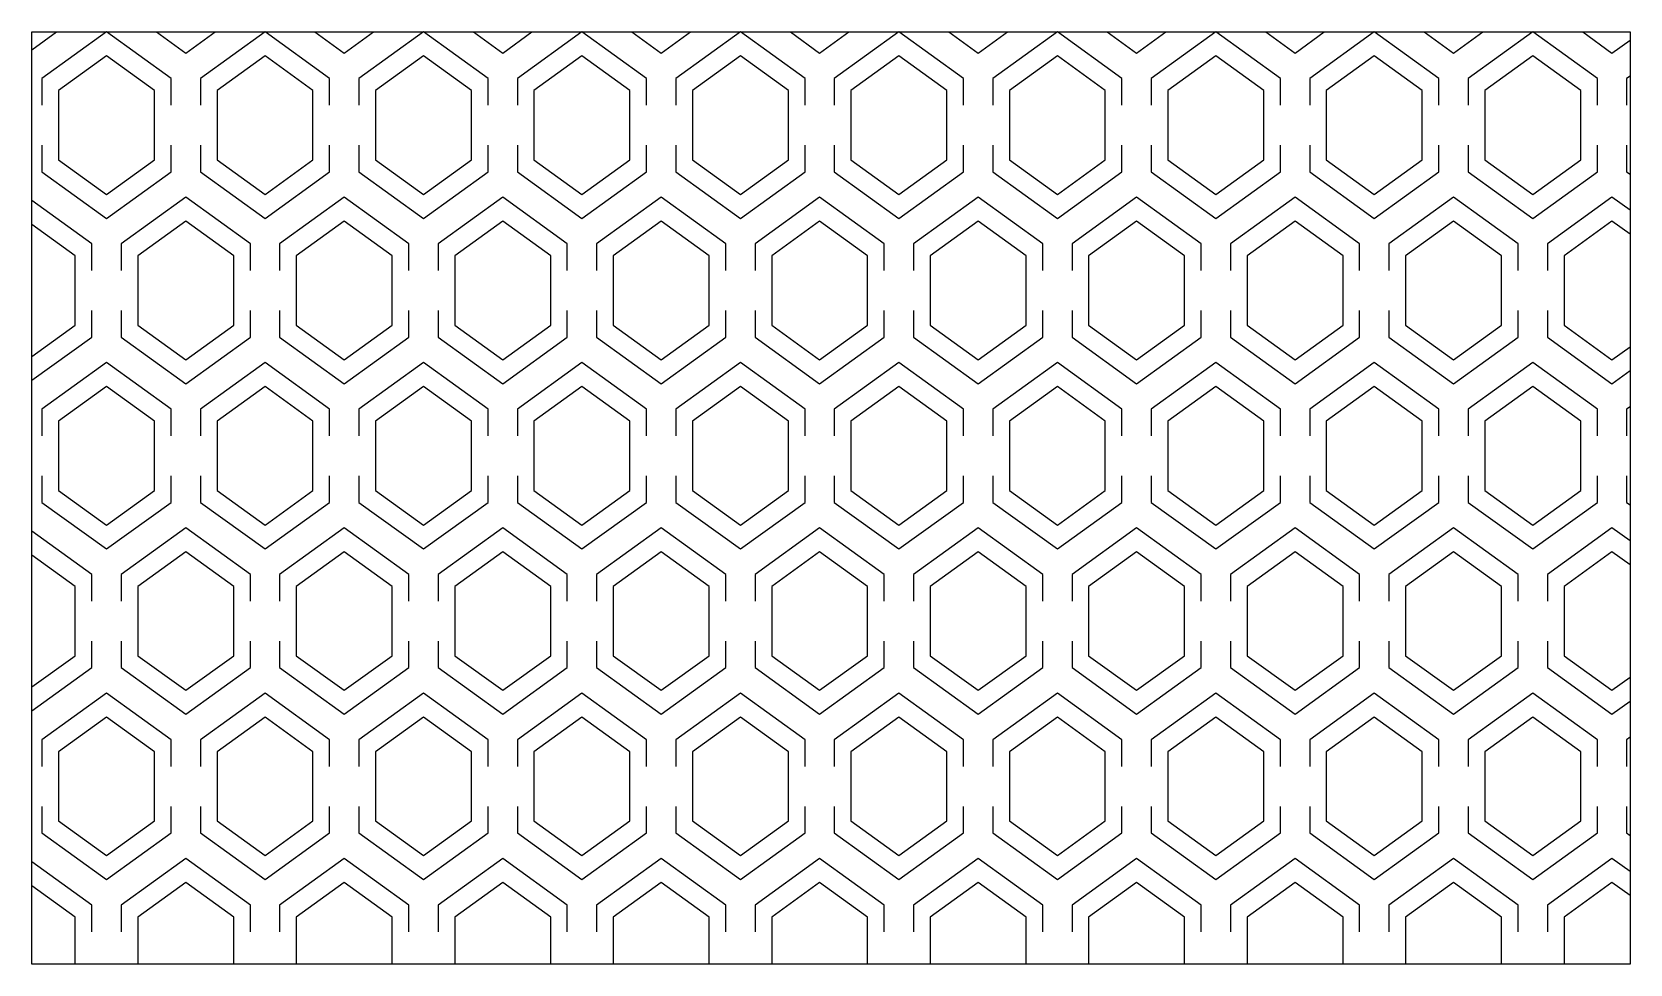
# Model space of a CAD drawing. Header units: millimetres. Extents: x 0 to 120, y 0 to 70.
import ezdxf

# ---------------------------------------------------------------- set-up
doc = ezdxf.new("R2010")
doc.units = ezdxf.units.MM
doc.layers.add('CUT', color=1, linetype='CONTINUOUS')

msp = doc.modelspace()

# ---------------------------------------------------------------- linework, layer by layer
at = {"layer": 'CUT'}
for p, q in [((0, 68.6664), (1.8479, 70)), ((118.6451, 45.386), (120, 46.3638)), ((118.6451, 20.558), (120, 21.5358))]:
    msp.add_line(p, q, dxfattribs=at)
for points in [[(0, 70), (120, 70), (120, 0), (0, 0), (0, 70)], [(10.4497, 64.5), (10.4497, 66.5), (5.6, 70), (0.7503, 66.5), (0.7503, 64.5)], [(9.3521, 70), (11.5497, 68.414), (13.7474, 70)], [(22.3492, 64.5), (22.3492, 66.5), (17.4995, 70), (12.6497, 66.5), (12.6497, 64.5)], [(21.2516, 70), (23.4492, 68.414), (25.6469, 70)], [(34.2487, 64.5), (34.2487, 66.5), (29.399, 70), (24.5492, 66.5), (24.5492, 64.5)], [(33.1511, 70), (35.3487, 68.414), (37.5463, 70)], [(46.1482, 64.5), (46.1482, 66.5), (41.2985, 70), (36.4487, 66.5), (36.4487, 64.5)], [(45.0506, 70), (47.2482, 68.414), (49.4458, 70)], [(58.0477, 64.5), (58.0477, 66.5), (53.1979, 70), (48.3482, 66.5), (48.3482, 64.5)], [(56.9501, 70), (59.1477, 68.414), (61.3453, 70)], [(69.9472, 64.5), (69.9472, 66.5), (65.0974, 70), (60.2477, 66.5), (60.2477, 64.5)], [(68.8495, 70), (71.0472, 68.414), (73.2448, 70)], [(81.8466, 64.5), (81.8466, 66.5), (76.9969, 70), (72.1472, 66.5), (72.1472, 64.5)], [(80.749, 70), (82.9466, 68.414), (85.1443, 70)], [(93.7461, 64.5), (93.7461, 66.5), (88.8964, 70), (84.0466, 66.5), (84.0466, 64.5)], [(92.6485, 70), (94.8461, 68.414), (97.0438, 70)], [(105.6456, 64.5), (105.6456, 66.5), (100.7959, 70), (95.9461, 66.5), (95.9461, 64.5)], [(104.548, 70), (106.7456, 68.414), (108.9432, 70)], [(117.5451, 64.5), (117.5451, 66.5), (112.6954, 70), (107.8456, 66.5), (107.8456, 64.5)], [(116.4475, 70), (118.6451, 68.414), (120, 69.3918)], [(5.6, 57.8), (9.2027, 60.4), (9.2027, 65.6), (5.6, 68.2), (1.9973, 65.6), (1.9973, 60.4), (5.6, 57.8)], [(17.4995, 57.8), (21.1022, 60.4), (21.1022, 65.6), (17.4995, 68.2), (13.8968, 65.6), (13.8968, 60.4), (17.4995, 57.8)], [(29.399, 57.8), (33.0016, 60.4), (33.0016, 65.6), (29.399, 68.2), (25.7963, 65.6), (25.7963, 60.4), (29.399, 57.8)], [(41.2985, 57.8), (44.9011, 60.4), (44.9011, 65.6), (41.2985, 68.2), (37.6958, 65.6), (37.6958, 60.4), (41.2985, 57.8)], [(53.1979, 57.8), (56.8006, 60.4), (56.8006, 65.6), (53.1979, 68.2), (49.5953, 65.6), (49.5953, 60.4), (53.1979, 57.8)], [(65.0974, 57.8), (68.7001, 60.4), (68.7001, 65.6), (65.0974, 68.2), (61.4948, 65.6), (61.4948, 60.4), (65.0974, 57.8)], [(76.9969, 57.8), (80.5996, 60.4), (80.5996, 65.6), (76.9969, 68.2), (73.3942, 65.6), (73.3942, 60.4), (76.9969, 57.8)], [(88.8964, 57.8), (92.4991, 60.4), (92.4991, 65.6), (88.8964, 68.2), (85.2937, 65.6), (85.2937, 60.4), (88.8964, 57.8)], [(100.7959, 57.8), (104.3985, 60.4), (104.3985, 65.6), (100.7959, 68.2), (97.1932, 65.6), (97.1932, 60.4), (100.7959, 57.8)], [(112.6954, 57.8), (116.298, 60.4), (116.298, 65.6), (112.6954, 68.2), (109.0927, 65.6), (109.0927, 60.4), (112.6954, 57.8)], [(120, 66.684), (119.7451, 66.5), (119.7451, 64.5)], [(0.7503, 61.5), (0.7503, 59.5), (5.6, 56), (10.4497, 59.5), (10.4497, 61.5)], [(12.6497, 61.5), (12.6497, 59.5), (17.4995, 56), (22.3492, 59.5), (22.3492, 61.5)], [(24.5492, 61.5), (24.5492, 59.5), (29.399, 56), (34.2487, 59.5), (34.2487, 61.5)], [(36.4487, 61.5), (36.4487, 59.5), (41.2985, 56), (46.1482, 59.5), (46.1482, 61.5)], [(48.3482, 61.5), (48.3482, 59.5), (53.1979, 56), (58.0477, 59.5), (58.0477, 61.5)], [(60.2477, 61.5), (60.2477, 59.5), (65.0974, 56), (69.9472, 59.5), (69.9472, 61.5)], [(72.1472, 61.5), (72.1472, 59.5), (76.9969, 56), (81.8466, 59.5), (81.8466, 61.5)], [(84.0466, 61.5), (84.0466, 59.5), (88.8964, 56), (93.7461, 59.5), (93.7461, 61.5)], [(95.9461, 61.5), (95.9461, 59.5), (100.7959, 56), (105.6456, 59.5), (105.6456, 61.5)], [(107.8456, 61.5), (107.8456, 59.5), (112.6954, 56), (117.5451, 59.5), (117.5451, 61.5)], [(119.7451, 61.5), (119.7451, 59.5), (120, 59.316)], [(4.5, 52.086), (4.5, 54.086), (0, 57.3336)], [(16.3995, 52.086), (16.3995, 54.086), (11.5497, 57.586), (6.7, 54.086), (6.7, 52.086)], [(28.299, 52.086), (28.299, 54.086), (23.4492, 57.586), (18.5995, 54.086), (18.5995, 52.086)], [(40.1985, 52.086), (40.1985, 54.086), (35.3487, 57.586), (30.499, 54.086), (30.499, 52.086)], [(52.0979, 52.086), (52.0979, 54.086), (47.2482, 57.586), (42.3985, 54.086), (42.3985, 52.086)], [(63.9974, 52.086), (63.9974, 54.086), (59.1477, 57.586), (54.2979, 54.086), (54.2979, 52.086)], [(75.8969, 52.086), (75.8969, 54.086), (71.0472, 57.586), (66.1974, 54.086), (66.1974, 52.086)], [(87.7964, 52.086), (87.7964, 54.086), (82.9466, 57.586), (78.0969, 54.086), (78.0969, 52.086)], [(99.6959, 52.086), (99.6959, 54.086), (94.8461, 57.586), (89.9964, 54.086), (89.9964, 52.086)], [(111.5954, 52.086), (111.5954, 54.086), (106.7456, 57.586), (101.8959, 54.086), (101.8959, 52.086)], [(120, 56.6082), (118.6451, 57.586), (113.7954, 54.086), (113.7954, 52.086)], [(0, 45.6384), (3.2529, 47.986), (3.2529, 53.186), (0, 55.5336)], [(11.5497, 45.386), (15.1524, 47.986), (15.1524, 53.186), (11.5497, 55.786), (7.9471, 53.186), (7.9471, 47.986), (11.5497, 45.386)], [(23.4492, 45.386), (27.0519, 47.986), (27.0519, 53.186), (23.4492, 55.786), (19.8466, 53.186), (19.8466, 47.986), (23.4492, 45.386)], [(35.3487, 45.386), (38.9514, 47.986), (38.9514, 53.186), (35.3487, 55.786), (31.746, 53.186), (31.746, 47.986), (35.3487, 45.386)], [(47.2482, 45.386), (50.8509, 47.986), (50.8509, 53.186), (47.2482, 55.786), (43.6455, 53.186), (43.6455, 47.986), (47.2482, 45.386)], [(59.1477, 45.386), (62.7503, 47.986), (62.7503, 53.186), (59.1477, 55.786), (55.545, 53.186), (55.545, 47.986), (59.1477, 45.386)], [(71.0472, 45.386), (74.6498, 47.986), (74.6498, 53.186), (71.0472, 55.786), (67.4445, 53.186), (67.4445, 47.986), (71.0472, 45.386)], [(82.9466, 45.386), (86.5493, 47.986), (86.5493, 53.186), (82.9466, 55.786), (79.344, 53.186), (79.344, 47.986), (82.9466, 45.386)], [(94.8461, 45.386), (98.4488, 47.986), (98.4488, 53.186), (94.8461, 55.786), (91.2435, 53.186), (91.2435, 47.986), (94.8461, 45.386)], [(106.7456, 45.386), (110.3483, 47.986), (110.3483, 53.186), (106.7456, 55.786), (103.143, 53.186), (103.143, 47.986), (106.7456, 45.386)], [(120, 54.8082), (118.6451, 55.786), (115.0424, 53.186), (115.0424, 47.986), (118.6451, 45.386)], [(0, 43.8384), (4.5, 47.086), (4.5, 49.086)], [(6.7, 49.086), (6.7, 47.086), (11.5497, 43.586), (16.3995, 47.086), (16.3995, 49.086)], [(18.5995, 49.086), (18.5995, 47.086), (23.4492, 43.586), (28.299, 47.086), (28.299, 49.086)], [(30.499, 49.086), (30.499, 47.086), (35.3487, 43.586), (40.1985, 47.086), (40.1985, 49.086)], [(42.3985, 49.086), (42.3985, 47.086), (47.2482, 43.586), (52.0979, 47.086), (52.0979, 49.086)], [(54.2979, 49.086), (54.2979, 47.086), (59.1477, 43.586), (63.9974, 47.086), (63.9974, 49.086)], [(66.1974, 49.086), (66.1974, 47.086), (71.0472, 43.586), (75.8969, 47.086), (75.8969, 49.086)], [(78.0969, 49.086), (78.0969, 47.086), (82.9466, 43.586), (87.7964, 47.086), (87.7964, 49.086)], [(89.9964, 49.086), (89.9964, 47.086), (94.8461, 43.586), (99.6959, 47.086), (99.6959, 49.086)], [(101.8959, 49.086), (101.8959, 47.086), (106.7456, 43.586), (111.5954, 47.086), (111.5954, 49.086)], [(113.7954, 49.086), (113.7954, 47.086), (118.6451, 43.586), (120, 44.5638)], [(10.4497, 39.672), (10.4497, 41.672), (5.6, 45.172), (0.7503, 41.672), (0.7503, 39.672)], [(22.3492, 39.672), (22.3492, 41.672), (17.4995, 45.172), (12.6497, 41.672), (12.6497, 39.672)], [(34.2487, 39.672), (34.2487, 41.672), (29.399, 45.172), (24.5492, 41.672), (24.5492, 39.672)], [(46.1482, 39.672), (46.1482, 41.672), (41.2985, 45.172), (36.4487, 41.672), (36.4487, 39.672)], [(58.0477, 39.672), (58.0477, 41.672), (53.1979, 45.172), (48.3482, 41.672), (48.3482, 39.672)], [(69.9472, 39.672), (69.9472, 41.672), (65.0974, 45.172), (60.2477, 41.672), (60.2477, 39.672)], [(81.8466, 39.672), (81.8466, 41.672), (76.9969, 45.172), (72.1472, 41.672), (72.1472, 39.672)], [(93.7461, 39.672), (93.7461, 41.672), (88.8964, 45.172), (84.0466, 41.672), (84.0466, 39.672)], [(105.6456, 39.672), (105.6456, 41.672), (100.7959, 45.172), (95.9461, 41.672), (95.9461, 39.672)], [(117.5451, 39.672), (117.5451, 41.672), (112.6954, 45.172), (107.8456, 41.672), (107.8456, 39.672)], [(5.6, 32.972), (9.2027, 35.572), (9.2027, 40.772), (5.6, 43.372), (1.9973, 40.772), (1.9973, 35.572), (5.6, 32.972)], [(17.4995, 32.972), (21.1022, 35.572), (21.1022, 40.772), (17.4995, 43.372), (13.8968, 40.772), (13.8968, 35.572), (17.4995, 32.972)], [(29.399, 32.972), (33.0016, 35.572), (33.0016, 40.772), (29.399, 43.372), (25.7963, 40.772), (25.7963, 35.572), (29.399, 32.972)], [(41.2985, 32.972), (44.9011, 35.572), (44.9011, 40.772), (41.2985, 43.372), (37.6958, 40.772), (37.6958, 35.572), (41.2985, 32.972)], [(53.1979, 32.972), (56.8006, 35.572), (56.8006, 40.772), (53.1979, 43.372), (49.5953, 40.772), (49.5953, 35.572), (53.1979, 32.972)], [(65.0974, 32.972), (68.7001, 35.572), (68.7001, 40.772), (65.0974, 43.372), (61.4948, 40.772), (61.4948, 35.572), (65.0974, 32.972)], [(76.9969, 32.972), (80.5996, 35.572), (80.5996, 40.772), (76.9969, 43.372), (73.3942, 40.772), (73.3942, 35.572), (76.9969, 32.972)], [(88.8964, 32.972), (92.4991, 35.572), (92.4991, 40.772), (88.8964, 43.372), (85.2937, 40.772), (85.2937, 35.572), (88.8964, 32.972)], [(100.7959, 32.972), (104.3985, 35.572), (104.3985, 40.772), (100.7959, 43.372), (97.1932, 40.772), (97.1932, 35.572), (100.7959, 32.972)], [(112.6954, 32.972), (116.298, 35.572), (116.298, 40.772), (112.6954, 43.372), (109.0927, 40.772), (109.0927, 35.572), (112.6954, 32.972)], [(120, 41.856), (119.7451, 41.672), (119.7451, 39.672)], [(0.7503, 36.672), (0.7503, 34.672), (5.6, 31.172), (10.4497, 34.672), (10.4497, 36.672)], [(12.6497, 36.672), (12.6497, 34.672), (17.4995, 31.172), (22.3492, 34.672), (22.3492, 36.672)], [(24.5492, 36.672), (24.5492, 34.672), (29.399, 31.172), (34.2487, 34.672), (34.2487, 36.672)], [(36.4487, 36.672), (36.4487, 34.672), (41.2985, 31.172), (46.1482, 34.672), (46.1482, 36.672)], [(48.3482, 36.672), (48.3482, 34.672), (53.1979, 31.172), (58.0477, 34.672), (58.0477, 36.672)], [(60.2477, 36.672), (60.2477, 34.672), (65.0974, 31.172), (69.9472, 34.672), (69.9472, 36.672)], [(72.1472, 36.672), (72.1472, 34.672), (76.9969, 31.172), (81.8466, 34.672), (81.8466, 36.672)], [(84.0466, 36.672), (84.0466, 34.672), (88.8964, 31.172), (93.7461, 34.672), (93.7461, 36.672)], [(95.9461, 36.672), (95.9461, 34.672), (100.7959, 31.172), (105.6456, 34.672), (105.6456, 36.672)], [(107.8456, 36.672), (107.8456, 34.672), (112.6954, 31.172), (117.5451, 34.672), (117.5451, 36.672)], [(119.7451, 36.672), (119.7451, 34.672), (120, 34.488)], [(4.5, 27.258), (4.5, 29.258), (0, 32.5056)], [(16.3995, 27.258), (16.3995, 29.258), (11.5497, 32.758), (6.7, 29.258), (6.7, 27.258)], [(28.299, 27.258), (28.299, 29.258), (23.4492, 32.758), (18.5995, 29.258), (18.5995, 27.258)], [(40.1985, 27.258), (40.1985, 29.258), (35.3487, 32.758), (30.499, 29.258), (30.499, 27.258)], [(52.0979, 27.258), (52.0979, 29.258), (47.2482, 32.758), (42.3985, 29.258), (42.3985, 27.258)], [(63.9974, 27.258), (63.9974, 29.258), (59.1477, 32.758), (54.2979, 29.258), (54.2979, 27.258)], [(75.8969, 27.258), (75.8969, 29.258), (71.0472, 32.758), (66.1974, 29.258), (66.1974, 27.258)], [(87.7964, 27.258), (87.7964, 29.258), (82.9466, 32.758), (78.0969, 29.258), (78.0969, 27.258)], [(99.6959, 27.258), (99.6959, 29.258), (94.8461, 32.758), (89.9964, 29.258), (89.9964, 27.258)], [(111.5954, 27.258), (111.5954, 29.258), (106.7456, 32.758), (101.8959, 29.258), (101.8959, 27.258)], [(120, 31.7802), (118.6451, 32.758), (113.7954, 29.258), (113.7954, 27.258)], [(0, 20.8104), (3.2529, 23.158), (3.2529, 28.358), (0, 30.7056)], [(11.5497, 20.558), (15.1524, 23.158), (15.1524, 28.358), (11.5497, 30.958), (7.9471, 28.358), (7.9471, 23.158), (11.5497, 20.558)], [(23.4492, 20.558), (27.0519, 23.158), (27.0519, 28.358), (23.4492, 30.958), (19.8466, 28.358), (19.8466, 23.158), (23.4492, 20.558)], [(35.3487, 20.558), (38.9514, 23.158), (38.9514, 28.358), (35.3487, 30.958), (31.746, 28.358), (31.746, 23.158), (35.3487, 20.558)], [(47.2482, 20.558), (50.8509, 23.158), (50.8509, 28.358), (47.2482, 30.958), (43.6455, 28.358), (43.6455, 23.158), (47.2482, 20.558)], [(59.1477, 20.558), (62.7503, 23.158), (62.7503, 28.358), (59.1477, 30.958), (55.545, 28.358), (55.545, 23.158), (59.1477, 20.558)], [(71.0472, 20.558), (74.6498, 23.158), (74.6498, 28.358), (71.0472, 30.958), (67.4445, 28.358), (67.4445, 23.158), (71.0472, 20.558)], [(82.9466, 20.558), (86.5493, 23.158), (86.5493, 28.358), (82.9466, 30.958), (79.344, 28.358), (79.344, 23.158), (82.9466, 20.558)], [(94.8461, 20.558), (98.4488, 23.158), (98.4488, 28.358), (94.8461, 30.958), (91.2435, 28.358), (91.2435, 23.158), (94.8461, 20.558)], [(106.7456, 20.558), (110.3483, 23.158), (110.3483, 28.358), (106.7456, 30.958), (103.143, 28.358), (103.143, 23.158), (106.7456, 20.558)], [(120, 29.9802), (118.6451, 30.958), (115.0424, 28.358), (115.0424, 23.158), (118.6451, 20.558)], [(0, 19.0104), (4.5, 22.258), (4.5, 24.258)], [(6.7, 24.258), (6.7, 22.258), (11.5497, 18.758), (16.3995, 22.258), (16.3995, 24.258)], [(18.5995, 24.258), (18.5995, 22.258), (23.4492, 18.758), (28.299, 22.258), (28.299, 24.258)], [(30.499, 24.258), (30.499, 22.258), (35.3487, 18.758), (40.1985, 22.258), (40.1985, 24.258)], [(42.3985, 24.258), (42.3985, 22.258), (47.2482, 18.758), (52.0979, 22.258), (52.0979, 24.258)], [(54.2979, 24.258), (54.2979, 22.258), (59.1477, 18.758), (63.9974, 22.258), (63.9974, 24.258)], [(66.1974, 24.258), (66.1974, 22.258), (71.0472, 18.758), (75.8969, 22.258), (75.8969, 24.258)], [(78.0969, 24.258), (78.0969, 22.258), (82.9466, 18.758), (87.7964, 22.258), (87.7964, 24.258)], [(89.9964, 24.258), (89.9964, 22.258), (94.8461, 18.758), (99.6959, 22.258), (99.6959, 24.258)], [(101.8959, 24.258), (101.8959, 22.258), (106.7456, 18.758), (111.5954, 22.258), (111.5954, 24.258)], [(113.7954, 24.258), (113.7954, 22.258), (118.6451, 18.758), (120, 19.7358)], [(10.4497, 14.844), (10.4497, 16.844), (5.6, 20.344), (0.7503, 16.844), (0.7503, 14.844)], [(22.3492, 14.844), (22.3492, 16.844), (17.4995, 20.344), (12.6497, 16.844), (12.6497, 14.844)], [(34.2487, 14.844), (34.2487, 16.844), (29.399, 20.344), (24.5492, 16.844), (24.5492, 14.844)], [(46.1482, 14.844), (46.1482, 16.844), (41.2985, 20.344), (36.4487, 16.844), (36.4487, 14.844)], [(58.0477, 14.844), (58.0477, 16.844), (53.1979, 20.344), (48.3482, 16.844), (48.3482, 14.844)], [(69.9472, 14.844), (69.9472, 16.844), (65.0974, 20.344), (60.2477, 16.844), (60.2477, 14.844)], [(81.8466, 14.844), (81.8466, 16.844), (76.9969, 20.344), (72.1472, 16.844), (72.1472, 14.844)], [(93.7461, 14.844), (93.7461, 16.844), (88.8964, 20.344), (84.0466, 16.844), (84.0466, 14.844)], [(105.6456, 14.844), (105.6456, 16.844), (100.7959, 20.344), (95.9461, 16.844), (95.9461, 14.844)], [(117.5451, 14.844), (117.5451, 16.844), (112.6954, 20.344), (107.8456, 16.844), (107.8456, 14.844)], [(5.6, 8.144), (9.2027, 10.744), (9.2027, 15.944), (5.6, 18.544), (1.9973, 15.944), (1.9973, 10.744), (5.6, 8.144)], [(17.4995, 8.144), (21.1022, 10.744), (21.1022, 15.944), (17.4995, 18.544), (13.8968, 15.944), (13.8968, 10.744), (17.4995, 8.144)], [(29.399, 8.144), (33.0016, 10.744), (33.0016, 15.944), (29.399, 18.544), (25.7963, 15.944), (25.7963, 10.744), (29.399, 8.144)], [(41.2985, 8.144), (44.9011, 10.744), (44.9011, 15.944), (41.2985, 18.544), (37.6958, 15.944), (37.6958, 10.744), (41.2985, 8.144)], [(53.1979, 8.144), (56.8006, 10.744), (56.8006, 15.944), (53.1979, 18.544), (49.5953, 15.944), (49.5953, 10.744), (53.1979, 8.144)], [(65.0974, 8.144), (68.7001, 10.744), (68.7001, 15.944), (65.0974, 18.544), (61.4948, 15.944), (61.4948, 10.744), (65.0974, 8.144)], [(76.9969, 8.144), (80.5996, 10.744), (80.5996, 15.944), (76.9969, 18.544), (73.3942, 15.944), (73.3942, 10.744), (76.9969, 8.144)], [(88.8964, 8.144), (92.4991, 10.744), (92.4991, 15.944), (88.8964, 18.544), (85.2937, 15.944), (85.2937, 10.744), (88.8964, 8.144)], [(100.7959, 8.144), (104.3985, 10.744), (104.3985, 15.944), (100.7959, 18.544), (97.1932, 15.944), (97.1932, 10.744), (100.7959, 8.144)], [(112.6954, 8.144), (116.298, 10.744), (116.298, 15.944), (112.6954, 18.544), (109.0927, 15.944), (109.0927, 10.744), (112.6954, 8.144)], [(120, 17.028), (119.7451, 16.844), (119.7451, 14.844)], [(0.7503, 11.844), (0.7503, 9.844), (5.6, 6.344), (10.4497, 9.844), (10.4497, 11.844)], [(12.6497, 11.844), (12.6497, 9.844), (17.4995, 6.344), (22.3492, 9.844), (22.3492, 11.844)], [(24.5492, 11.844), (24.5492, 9.844), (29.399, 6.344), (34.2487, 9.844), (34.2487, 11.844)], [(36.4487, 11.844), (36.4487, 9.844), (41.2985, 6.344), (46.1482, 9.844), (46.1482, 11.844)], [(48.3482, 11.844), (48.3482, 9.844), (53.1979, 6.344), (58.0477, 9.844), (58.0477, 11.844)], [(60.2477, 11.844), (60.2477, 9.844), (65.0974, 6.344), (69.9472, 9.844), (69.9472, 11.844)], [(72.1472, 11.844), (72.1472, 9.844), (76.9969, 6.344), (81.8466, 9.844), (81.8466, 11.844)], [(84.0466, 11.844), (84.0466, 9.844), (88.8964, 6.344), (93.7461, 9.844), (93.7461, 11.844)], [(95.9461, 11.844), (95.9461, 9.844), (100.7959, 6.344), (105.6456, 9.844), (105.6456, 11.844)], [(107.8456, 11.844), (107.8456, 9.844), (112.6954, 6.344), (117.5451, 9.844), (117.5451, 11.844)], [(119.7451, 11.844), (119.7451, 9.844), (120, 9.66)], [(4.5, 2.43), (4.5, 4.43), (0, 7.6776)], [(16.3995, 2.43), (16.3995, 4.43), (11.5497, 7.93), (6.7, 4.43), (6.7, 2.43)], [(28.299, 2.43), (28.299, 4.43), (23.4492, 7.93), (18.5995, 4.43), (18.5995, 2.43)], [(40.1985, 2.43), (40.1985, 4.43), (35.3487, 7.93), (30.499, 4.43), (30.499, 2.43)], [(52.0979, 2.43), (52.0979, 4.43), (47.2482, 7.93), (42.3985, 4.43), (42.3985, 2.43)], [(63.9974, 2.43), (63.9974, 4.43), (59.1477, 7.93), (54.2979, 4.43), (54.2979, 2.43)], [(75.8969, 2.43), (75.8969, 4.43), (71.0472, 7.93), (66.1974, 4.43), (66.1974, 2.43)], [(87.7964, 2.43), (87.7964, 4.43), (82.9466, 7.93), (78.0969, 4.43), (78.0969, 2.43)], [(99.6959, 2.43), (99.6959, 4.43), (94.8461, 7.93), (89.9964, 4.43), (89.9964, 2.43)], [(111.5954, 2.43), (111.5954, 4.43), (106.7456, 7.93), (101.8959, 4.43), (101.8959, 2.43)], [(120, 6.9522), (118.6451, 7.93), (113.7954, 4.43), (113.7954, 2.43)], [(15.1524, 0), (15.1524, 3.53), (11.5497, 6.13), (7.9471, 3.53), (7.9471, 0)], [(27.0519, 0), (27.0519, 3.53), (23.4492, 6.13), (19.8466, 3.53), (19.8466, 0)], [(38.9514, 0), (38.9514, 3.53), (35.3487, 6.13), (31.746, 3.53), (31.746, 0)], [(50.8509, 0), (50.8509, 3.53), (47.2482, 6.13), (43.6455, 3.53), (43.6455, 0)], [(62.7503, 0), (62.7503, 3.53), (59.1477, 6.13), (55.545, 3.53), (55.545, 0)], [(74.6498, 0), (74.6498, 3.53), (71.0472, 6.13), (67.4445, 3.53), (67.4445, 0)], [(86.5493, 0), (86.5493, 3.53), (82.9466, 6.13), (79.344, 3.53), (79.344, 0)], [(98.4488, 0), (98.4488, 3.53), (94.8461, 6.13), (91.2435, 3.53), (91.2435, 0)], [(110.3483, 0), (110.3483, 3.53), (106.7456, 6.13), (103.143, 3.53), (103.143, 0)], [(120, 5.1522), (118.6451, 6.13), (115.0424, 3.53), (115.0424, 0)], [(3.2529, 0), (3.2529, 3.53), (0, 5.8776)]]:
    msp.add_lwpolyline(points, dxfattribs=at)

doc.saveas('drawing.dxf')
